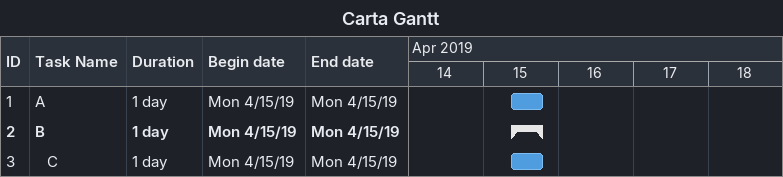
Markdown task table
Carta Gantt

| ID | Level | Task | Duration | Start | Finish |
|---|---|---|---|---|---|
| 1 | 1 | A | 1d | 2019-04-15 | 2019-04-15 |
| 2 | 1 | **B** | 1d | 2019-04-15 | 2019-04-15 |
| 3 | 2 | C | 1d | 2019-04-15 | 2019-04-15 |
